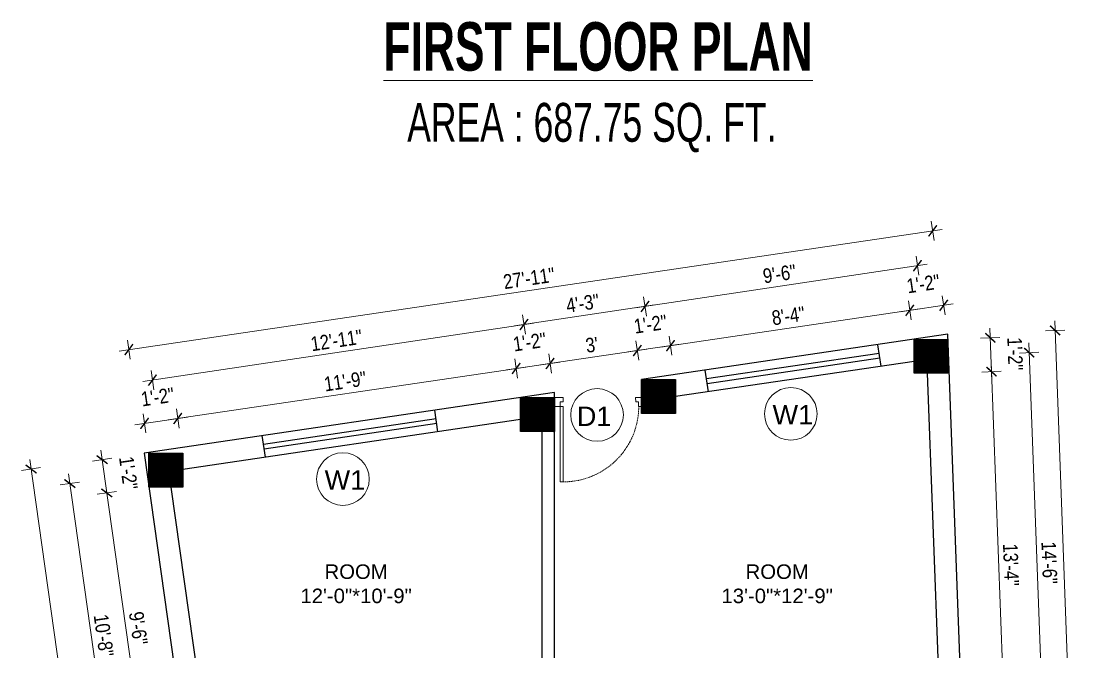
# Model space of a CAD drawing. Header units: inches. Extents: x -5142662 to -4941318, y -3361958 to -3160563.
# Drawn here: x -5006176.5 to -5005733.7, y -3262320.7 to -3262060.7 of the extents above; entities that cross this region are included whole.
import ezdxf

# ---------------------------------------------------------------- set-up
doc = ezdxf.new("R2010")
doc.units = ezdxf.units.IN
doc.header["$LTSCALE"] = 2
doc.header["$MEASUREMENT"] = 0
doc.header["$PDMODE"] = 34
doc.linetypes.add('HIDDEN', pattern=[0.375, 0.25, -0.125])
doc.layers.get('0').update_dxf_attribs({"linetype": 'CONTINUOUS'})
doc.layers.get('DEFPOINTS').update_dxf_attribs({"color": 141, "linetype": 'CONTINUOUS'})
doc.layers.add('A-Hatch', color=7, linetype='CONTINUOUS')
for name, color, linetype, lineweight in [('Annotate-Lite.w', 177, 'CONTINUOUS', 9), ('DIM 1-100', 4, 'CONTINUOUS', 13), ('Door-Window.w', 4, 'CONTINUOUS', 15), ('TEXT', 181, 'CONTINUOUS', 25), ('Text-100.w', 254, 'CONTINUOUS', 9)]:
    doc.layers.add(name, color=color, linetype=linetype, lineweight=lineweight)
doc.styles.add('Arial', font='arial.ttf', dxfattribs={"width": 0.8, "height": 12})
doc.styles.add('arial.', font='arial.ttf')
doc.styles.add('gaurav', font='arial.ttf')
doc.styles.get("Standard").update_dxf_attribs({"font": 'ARIALN.TTF'})
doc.dimstyles.new('1 by 96', dxfattribs={"dimtxt": 6, "dimasz": 4, "dimexe": 4, "dimexo": 4, "dimgap": 2, "dimtad": 1, "dimdec": 0, "dimzin": 0, "dimdsep": 46, "dimlunit": 4, "dimtxsty": 'Standard', "dimblk": 'ARCHTICK', "dimcen": 0, "dimdle": 4, "dimadec": 0, "dimazin": 0, "dimtfac": 1, "dimtdec": 0, "dimtix": 1, "dimtofl": 0, "dimtmove": 1, "dimatfit": 3, "dimldrblk": 'ARCHTICK', "dimfxl": 4, "dimfxlon": 1, "dimtolj": 1, "dimtzin": 0, "dimlwd": -1, "dimlwe": -1, "dimarcsym": 0})

# ---------------------------------------------------------------- blocks, each defined once
blk = doc.blocks.new('3-0')
at = {"ltscale": 3}
for p, q in [((11063.05, 10097.68), (11065.97, 10099.9)), ((11065.25, 10097.81), (11066.71, 10098.92)), ((11065.97, 10099.9), (11066.71, 10098.92)), ((11063.05, 10097.68), (11064.53, 10095.73)), ((11065.99, 10096.84), (11064.53, 10095.73)), ((11065.99, 10096.84), (11065.25, 10097.81)), ((11085.5, 10074.13), (11110.32, 10092.96)), ((11086.24, 10073.15), (11111.05, 10091.97)), ((11111.05, 10091.97), (11110.32, 10092.96)), ((11084.04, 10073.02), (11082.57, 10071.91)), ((11084.04, 10073.02), (11084.78, 10072.04)), ((11084.78, 10072.04), (11086.24, 10073.15)), ((11086.24, 10073.15), (11085.5, 10074.13)), ((11087.72, 10071.2), (11086.24, 10073.15)), ((11082.57, 10071.91), (11084.79, 10068.98)), ((11084.79, 10068.98), (11087.72, 10071.2))]:
    blk.add_line(p, q, dxfattribs=at)
at = {"layer": 'Door-Window.w', "color": 9, "linetype": 'HIDDEN', "lineweight": 18}
blk.add_arc((11085.5, 10074.13), 31.16, 37.1906, 127.1465, dxfattribs=at)
blk = doc.blocks.new('_ArchTick')
at = {"color": 0, "linetype": 'ByBlock', "const_width": 0.15}
blk.add_lwpolyline([(-0.5, -0.5), (0.5, 0.5)], dxfattribs=at)
blk = doc.blocks.new('*D1111')
at = {"layer": 'DEFPOINTS', "color": 0, "ltscale": 0.5, "transparency": 16777216}
for p in [(-5006141.3, -3262255.28), (-5006123.9, -3262252.83), (-5006106.04, -3262365.57)]:
    blk.add_point(p, dxfattribs=at)
at = {"layer": 'DIM 1-100', "color": 0, "ltscale": 0.5, "transparency": 16777216}
for p, q in [((-5006124.82, -3262372.25), (-5006141.85, -3262251.32)), ((-5006137.34, -3262254.72), (-5006145.26, -3262255.84)), ((-5006121.41, -3262367.74), (-5006129.34, -3262368.85))]:
    blk.add_line(p, q, dxfattribs=at)
at = {"layer": 'DIM 1-100', "color": 0, "ltscale": 0.5, "transparency": 16777216, "xscale": 4, "yscale": 4, "zscale": 4}
for p, rotation in [((-5006141.3, -3262255.28), 98.01894551890346), ((-5006125.37, -3262368.29), 278.0189455189034)]:
    blk.add_blockref('_ArchTick', p, dxfattribs=dict(at, rotation=rotation))
at = {"layer": 'DIM 1-100', "color": 0, "ltscale": 0.5, "transparency": 16777216, "insert": (-5006128.32, -3262311.08), "char_height": 6, "attachment_point": 5, "rotation": 278.0189}
blk.add_mtext('\\A1;9\'-6"', dxfattribs=at)
blk = doc.blocks.new('*D1112')
at = {"layer": 'DEFPOINTS', "color": 0, "ltscale": 0.5, "transparency": 16777216}
for p in [(-5006123.9, -3262238.83), (-5006143.23, -3262241.55), (-5006123.9, -3262252.83)]:
    blk.add_point(p, dxfattribs=at)
at = {"layer": 'DIM 1-100', "color": 0, "ltscale": 0.5, "transparency": 16777216}
for p, q in [((-5006140.74, -3262259.24), (-5006143.79, -3262237.59)), ((-5006139.27, -3262240.99), (-5006147.19, -3262242.11)), ((-5006137.34, -3262254.72), (-5006145.26, -3262255.84))]:
    blk.add_line(p, q, dxfattribs=at)
at = {"layer": 'DIM 1-100', "color": 0, "ltscale": 0.5, "transparency": 16777216, "xscale": 4, "yscale": 4, "zscale": 4}
for p, rotation in [((-5006143.23, -3262241.55), 98.01894551890346), ((-5006141.3, -3262255.28), 278.0189455189034)]:
    blk.add_blockref('_ArchTick', p, dxfattribs=dict(at, rotation=rotation))
at = {"layer": 'DIM 1-100', "color": 0, "ltscale": 0.5, "transparency": 16777216, "insert": (-5006132.34, -3262247.02), "char_height": 6, "attachment_point": 5, "rotation": 278.0189}
blk.add_mtext('\\A1;1\'-2"', dxfattribs=at)
blk = doc.blocks.new('*D1103')
at = {"layer": 'DEFPOINTS', "color": 0, "ltscale": 0.5, "transparency": 16777216}
for p in [(-5006116.9, -3262245.83), (-5006156.53, -3262251.41), (-5006099.04, -3262372.57)]:
    blk.add_point(p, dxfattribs=at)
at = {"layer": 'DIM 1-100', "color": 0, "ltscale": 0.5, "transparency": 16777216}
for p, q in [((-5006138.11, -3262382.11), (-5006157.08, -3262247.45)), ((-5006152.56, -3262250.85), (-5006160.49, -3262251.97)), ((-5006134.71, -3262377.59), (-5006142.63, -3262378.71))]:
    blk.add_line(p, q, dxfattribs=at)
at = {"layer": 'DIM 1-100', "color": 0, "ltscale": 0.5, "transparency": 16777216, "xscale": 4, "yscale": 4, "zscale": 4}
for p, rotation in [((-5006156.53, -3262251.41), 98.01894551877197), ((-5006138.67, -3262378.15), 278.018945518772)]:
    blk.add_blockref('_ArchTick', p, dxfattribs=dict(at, rotation=rotation))
at = {"layer": 'DIM 1-100', "color": 0, "ltscale": 0.5, "transparency": 16777216, "insert": (-5006142.58, -3262314.07), "char_height": 6, "attachment_point": 5, "rotation": 278.0189}
blk.add_mtext('\\A1;10\'-8"', dxfattribs=at)
blk = doc.blocks.new('*D1104')
at = {"layer": 'DEFPOINTS', "color": 0, "ltscale": 0.5, "transparency": 16777216}
for p in [(-5006125.87, -3262238.83), (-5006085.83, -3262523.07), (-5006132.5, -3262529.64)]:
    blk.add_point(p, dxfattribs=at)
at = {"layer": 'DIM 1-100', "color": 0, "ltscale": 0.5, "transparency": 16777216}
for p, q in [((-5006173.1, -3262241.44), (-5006131.94, -3262533.61)), ((-5006168.58, -3262244.84), (-5006176.5, -3262245.96)), ((-5006128.54, -3262529.09), (-5006136.46, -3262530.2))]:
    blk.add_line(p, q, dxfattribs=at)
at = {"layer": 'DIM 1-100', "color": 0, "ltscale": 0.5, "transparency": 16777216, "xscale": 4, "yscale": 4, "zscale": 4}
for p, rotation in [((-5006172.54, -3262245.4), 98.01894551889016), ((-5006132.5, -3262529.64), 278.0189455188902)]:
    blk.add_blockref('_ArchTick', p, dxfattribs=dict(at, rotation=rotation))
at = {"layer": 'DIM 1-100', "color": 0, "ltscale": 0.5, "transparency": 16777216, "insert": (-5006147.51, -3262386.82), "char_height": 6, "attachment_point": 5, "rotation": 278.0189}
blk.add_mtext('\\A1;23\'-11"', dxfattribs=at)
blk = doc.blocks.new('*D1126')
at = {"layer": 'DEFPOINTS', "color": 0, "ltscale": 0.5, "transparency": 16777216}
for p in [(-5005794.15, -3262205.89), (-5005776.19, -3262205.22), (-5005787.66, -3262365.57)]:
    blk.add_point(p, dxfattribs=at)
at = {"layer": 'DIM 1-100', "color": 0, "ltscale": 0.5, "transparency": 16777216}
for p, q in [((-5005770.14, -3262368.93), (-5005776.34, -3262201.23)), ((-5005780.19, -3262205.37), (-5005772.19, -3262205.08)), ((-5005774.29, -3262365.08), (-5005766.3, -3262364.78))]:
    blk.add_line(p, q, dxfattribs=at)
at = {"layer": 'DIM 1-100', "color": 0, "ltscale": 0.5, "transparency": 16777216, "xscale": 4, "yscale": 4, "zscale": 4}
for p, rotation in [((-5005776.19, -3262205.22), 92.11435361988038), ((-5005770.29, -3262364.93), 272.1143536198803)]:
    blk.add_blockref('_ArchTick', p, dxfattribs=dict(at, rotation=rotation))
at = {"layer": 'DIM 1-100', "color": 0, "ltscale": 0.5, "transparency": 16777216, "insert": (-5005768.18, -3262284.89), "char_height": 6, "attachment_point": 5, "rotation": 272.1144}
blk.add_mtext('\\A1;13\'-4"', dxfattribs=at)
blk = doc.blocks.new('*D1127')
at = {"layer": 'DEFPOINTS', "color": 0, "ltscale": 0.5, "transparency": 16777216}
for p in [(-5005794.15, -3262191.89), (-5005776.7, -3262191.24), (-5005794.15, -3262205.89)]:
    blk.add_point(p, dxfattribs=at)
at = {"layer": 'DIM 1-100', "color": 0, "ltscale": 0.5, "transparency": 16777216}
for p, q in [((-5005776.04, -3262209.22), (-5005776.85, -3262187.25)), ((-5005780.7, -3262191.39), (-5005772.71, -3262191.1)), ((-5005780.19, -3262205.37), (-5005772.19, -3262205.08))]:
    blk.add_line(p, q, dxfattribs=at)
at = {"layer": 'DIM 1-100', "color": 0, "ltscale": 0.5, "transparency": 16777216, "xscale": 4, "yscale": 4, "zscale": 4}
for p, rotation in [((-5005776.7, -3262191.24), 92.11435361988038), ((-5005776.19, -3262205.22), 272.1143536198803)]:
    blk.add_blockref('_ArchTick', p, dxfattribs=dict(at, rotation=rotation))
at = {"layer": 'DIM 1-100', "color": 0, "ltscale": 0.5, "transparency": 16777216, "insert": (-5005766.43, -3262197.86), "char_height": 6, "attachment_point": 5, "rotation": 272.1144}
blk.add_mtext('\\A1;1\'-2"', dxfattribs=at)
blk = doc.blocks.new('*D1129')
at = {"layer": 'DEFPOINTS', "color": 0, "ltscale": 0.5, "transparency": 16777216}
for p in [(-5005801.15, -3262198.89), (-5005760.61, -3262197.39), (-5005794.66, -3262372.57)]:
    blk.add_point(p, dxfattribs=at)
at = {"layer": 'DIM 1-100', "color": 0, "ltscale": 0.5, "transparency": 16777216}
for p, q in [((-5005754.05, -3262375.07), (-5005760.75, -3262193.39)), ((-5005764.6, -3262197.54), (-5005756.61, -3262197.24)), ((-5005758.19, -3262371.22), (-5005750.2, -3262370.93))]:
    blk.add_line(p, q, dxfattribs=at)
at = {"layer": 'DIM 1-100', "color": 0, "ltscale": 0.5, "transparency": 16777216, "xscale": 4, "yscale": 4, "zscale": 4}
for p, rotation in [((-5005760.61, -3262197.39), 92.11435361967179), ((-5005754.19, -3262371.08), 272.1143536196718)]:
    blk.add_blockref('_ArchTick', p, dxfattribs=dict(at, rotation=rotation))
at = {"layer": 'DIM 1-100', "color": 0, "ltscale": 0.5, "transparency": 16777216, "insert": (-5005752.34, -3262284.05), "char_height": 6, "attachment_point": 5, "rotation": 272.1144}
blk.add_mtext('\\A1;14\'-6"', dxfattribs=at)
blk = doc.blocks.new('*D1130')
at = {"layer": 'DEFPOINTS', "color": 0, "ltscale": 0.5, "transparency": 16777216}
for p in [(-5005794.15, -3262189.82), (-5005749.97, -3262188.19), (-5005781.85, -3262523.07)]:
    blk.add_point(p, dxfattribs=at)
at = {"layer": 'DIM 1-100', "color": 0, "ltscale": 0.5, "transparency": 16777216}
for p, q in [((-5005737.52, -3262525.44), (-5005750.12, -3262184.19)), ((-5005753.97, -3262188.34), (-5005745.98, -3262188.04)), ((-5005741.67, -3262521.59), (-5005733.67, -3262521.29))]:
    blk.add_line(p, q, dxfattribs=at)
at = {"layer": 'DIM 1-100', "color": 0, "ltscale": 0.5, "transparency": 16777216, "xscale": 4, "yscale": 4, "zscale": 4}
for p, rotation in [((-5005749.97, -3262188.19), 92.11435361988767), ((-5005737.67, -3262521.44), 272.1143536198877)]:
    blk.add_blockref('_ArchTick', p, dxfattribs=dict(at, rotation=rotation))
at = {"layer": 'DIM 1-100', "color": 0, "ltscale": 0.5, "transparency": 16777216, "insert": (-5005738.76, -3262354.63), "char_height": 6, "attachment_point": 5, "rotation": 272.1144}
blk.add_mtext('\\A1;27\'-9"', dxfattribs=at)
blk = doc.blocks.new('*D1131')
at = {"layer": 'DEFPOINTS', "color": 0, "ltscale": 0.5, "transparency": 16777216}
for p in [(-5005972.36, -3262203.91), (-5005970.59, -3262215.89), (-5006109.9, -3262238.83)]:
    blk.add_point(p, dxfattribs=at)
at = {"layer": 'DIM 1-100', "color": 0, "ltscale": 0.5, "transparency": 16777216}
for p, q in [((-5006115.96, -3262225.13), (-5005968.4, -3262203.33)), ((-5005971.78, -3262207.87), (-5005972.94, -3262199.96)), ((-5006111.42, -3262228.5), (-5006112.59, -3262220.59))]:
    blk.add_line(p, q, dxfattribs=at)
at = {"layer": 'DIM 1-100', "color": 0, "ltscale": 0.5, "transparency": 16777216, "xscale": 4, "yscale": 4, "zscale": 4}
for p, rotation in [((-5005972.36, -3262203.91), 8.403880657180213), ((-5006112.01, -3262224.54), 188.4038806571802)]:
    blk.add_blockref('_ArchTick', p, dxfattribs=dict(at, rotation=rotation))
at = {"layer": 'DIM 1-100', "color": 0, "ltscale": 0.5, "transparency": 16777216, "insert": (-5006042.92, -3262209.22), "char_height": 6, "attachment_point": 5, "rotation": 8.4039}
blk.add_mtext('\\A1;11\'-9"', dxfattribs=at)
blk = doc.blocks.new('*D1132')
at = {"layer": 'DEFPOINTS', "color": 0, "ltscale": 0.5, "transparency": 16777216}
for p in [(-5005958.36, -3262201.85), (-5005970.59, -3262215.89), (-5005956.59, -3262213.82)]:
    blk.add_point(p, dxfattribs=at)
at = {"layer": 'DIM 1-100', "color": 0, "ltscale": 0.5, "transparency": 16777216}
for p, q in [((-5005957.78, -3262205.8), (-5005958.94, -3262197.89)), ((-5005976.32, -3262204.5), (-5005954.4, -3262201.26)), ((-5005971.78, -3262207.87), (-5005972.94, -3262199.96))]:
    blk.add_line(p, q, dxfattribs=at)
at = {"layer": 'DIM 1-100', "color": 0, "ltscale": 0.5, "transparency": 16777216, "xscale": 4, "yscale": 4, "zscale": 4}
for p, rotation in [((-5005958.36, -3262201.85), 8.403880657180213), ((-5005972.36, -3262203.91), 188.4038806571802)]:
    blk.add_blockref('_ArchTick', p, dxfattribs=dict(at, rotation=rotation))
at = {"layer": 'DIM 1-100', "color": 0, "ltscale": 0.5, "transparency": 16777216, "insert": (-5005966.82, -3262192.96), "char_height": 6, "attachment_point": 5, "rotation": 8.4039}
blk.add_mtext('\\A1;1\'-2"', dxfattribs=at)
blk = doc.blocks.new('*D1133')
at = {"layer": 'DEFPOINTS', "color": 0, "ltscale": 0.5, "transparency": 16777216}
for p in [(-5005922.36, -3262196.53), (-5005920.59, -3262208.5), (-5005956.59, -3262213.82)]:
    blk.add_point(p, dxfattribs=at)
at = {"layer": 'DIM 1-100', "color": 0, "ltscale": 0.5, "transparency": 16777216}
for p, q in [((-5005921.78, -3262200.48), (-5005922.94, -3262192.57)), ((-5005962.32, -3262202.43), (-5005918.4, -3262195.94)), ((-5005957.78, -3262205.8), (-5005958.94, -3262197.89))]:
    blk.add_line(p, q, dxfattribs=at)
at = {"layer": 'DIM 1-100', "color": 0, "ltscale": 0.5, "transparency": 16777216, "xscale": 4, "yscale": 4, "zscale": 4}
for p, rotation in [((-5005922.36, -3262196.53), 8.403880657180213), ((-5005958.36, -3262201.85), 188.4038806571802)]:
    blk.add_blockref('_ArchTick', p, dxfattribs=dict(at, rotation=rotation))
at = {"layer": 'DIM 1-100', "color": 0, "ltscale": 0.5, "transparency": 16777216, "insert": (-5005941.1, -3262194.18), "char_height": 6, "attachment_point": 5, "rotation": 8.4039}
blk.add_mtext("\\A1;3'", dxfattribs=at)
blk = doc.blocks.new('*D1134')
at = {"layer": 'DEFPOINTS', "color": 0, "ltscale": 0.5, "transparency": 16777216}
for p in [(-5005908.66, -3262194.5), (-5005920.59, -3262208.5), (-5005906.59, -3262208.5)]:
    blk.add_point(p, dxfattribs=at)
at = {"layer": 'DIM 1-100', "color": 0, "ltscale": 0.5, "transparency": 16777216}
for p, q in [((-5005908.07, -3262198.46), (-5005909.24, -3262190.55)), ((-5005926.32, -3262197.11), (-5005904.7, -3262193.92)), ((-5005921.78, -3262200.48), (-5005922.94, -3262192.57))]:
    blk.add_line(p, q, dxfattribs=at)
at = {"layer": 'DIM 1-100', "color": 0, "ltscale": 0.5, "transparency": 16777216, "xscale": 4, "yscale": 4, "zscale": 4}
for p, rotation in [((-5005922.36, -3262196.53), 188.4038806571802), ((-5005908.66, -3262194.5), 8.403880657180213)]:
    blk.add_blockref('_ArchTick', p, dxfattribs=dict(at, rotation=rotation))
at = {"layer": 'DIM 1-100', "color": 0, "ltscale": 0.5, "transparency": 16777216, "insert": (-5005916.97, -3262185.6), "char_height": 6, "attachment_point": 5, "rotation": 8.4039}
blk.add_mtext('\\A1;1\'-2"', dxfattribs=at)
blk = doc.blocks.new('*D1135')
at = {"layer": 'DEFPOINTS', "color": 0, "ltscale": 0.5, "transparency": 16777216}
for p in [(-5005809.92, -3262179.91), (-5005808.15, -3262191.89), (-5005906.59, -3262208.5)]:
    blk.add_point(p, dxfattribs=at)
at = {"layer": 'DIM 1-100', "color": 0, "ltscale": 0.5, "transparency": 16777216}
for p, q in [((-5005809.33, -3262183.87), (-5005810.5, -3262175.96)), ((-5005912.62, -3262195.09), (-5005805.96, -3262179.33)), ((-5005908.07, -3262198.46), (-5005909.24, -3262190.55))]:
    blk.add_line(p, q, dxfattribs=at)
at = {"layer": 'DIM 1-100', "color": 0, "ltscale": 0.5, "transparency": 16777216, "xscale": 4, "yscale": 4, "zscale": 4}
for p, rotation in [((-5005809.92, -3262179.91), 8.403880657180213), ((-5005908.66, -3262194.5), 188.4038806571802)]:
    blk.add_blockref('_ArchTick', p, dxfattribs=dict(at, rotation=rotation))
at = {"layer": 'DIM 1-100', "color": 0, "ltscale": 0.5, "transparency": 16777216, "insert": (-5005860.03, -3262182.2), "char_height": 6, "attachment_point": 5, "rotation": 8.4039}
blk.add_mtext('\\A1;8\'-4"', dxfattribs=at)
blk = doc.blocks.new('*D1117')
at = {"layer": 'DEFPOINTS', "color": 0, "ltscale": 0.5, "transparency": 16777216}
for p in [(-5005795.92, -3262177.85), (-5005794.15, -3262189.82), (-5005808.15, -3262191.89)]:
    blk.add_point(p, dxfattribs=at)
at = {"layer": 'DIM 1-100', "color": 0, "ltscale": 0.5, "transparency": 16777216}
for p, q in [((-5005809.33, -3262183.87), (-5005810.5, -3262175.96)), ((-5005795.33, -3262181.8), (-5005796.5, -3262173.89)), ((-5005813.88, -3262180.5), (-5005791.96, -3262177.26))]:
    blk.add_line(p, q, dxfattribs=at)
at = {"layer": 'DIM 1-100', "color": 0, "ltscale": 0.5, "transparency": 16777216, "xscale": 4, "yscale": 4, "zscale": 4}
for p, rotation in [((-5005795.92, -3262177.85), 8.403880657180213), ((-5005809.92, -3262179.91), 188.4038806571802)]:
    blk.add_blockref('_ArchTick', p, dxfattribs=dict(at, rotation=rotation))
at = {"layer": 'DIM 1-100', "color": 0, "ltscale": 0.5, "transparency": 16777216, "insert": (-5005804.38, -3262168.96), "char_height": 6, "attachment_point": 5, "rotation": 8.4039}
blk.add_mtext('\\A1;1\'-2"', dxfattribs=at)
blk = doc.blocks.new('*D1118')
at = {"layer": 'DEFPOINTS', "color": 0, "ltscale": 0.5, "transparency": 16777216}
for p in [(-5006125.71, -3262226.57), (-5006123.9, -3262238.83), (-5006109.9, -3262238.83)]:
    blk.add_point(p, dxfattribs=at)
at = {"layer": 'DIM 1-100', "color": 0, "ltscale": 0.5, "transparency": 16777216}
for p, q in [((-5006111.42, -3262228.5), (-5006112.59, -3262220.59)), ((-5006108.05, -3262223.96), (-5006129.67, -3262227.15)), ((-5006125.12, -3262230.53), (-5006126.29, -3262222.61))]:
    blk.add_line(p, q, dxfattribs=at)
at = {"layer": 'DIM 1-100', "color": 0, "ltscale": 0.5, "transparency": 16777216, "xscale": 4, "yscale": 4, "zscale": 4}
for p, rotation in [((-5006125.71, -3262226.57), 188.4038806571802), ((-5006112.01, -3262224.54), 8.403880657180194)]:
    blk.add_blockref('_ArchTick', p, dxfattribs=dict(at, rotation=rotation))
at = {"layer": 'DIM 1-100', "color": 0, "ltscale": 0.5, "transparency": 16777216, "insert": (-5006120.32, -3262215.64), "char_height": 6, "attachment_point": 5, "rotation": 8.4039}
blk.add_mtext('\\A1;1\'-2"', dxfattribs=at)
blk = doc.blocks.new('*D1119')
at = {"layer": 'DEFPOINTS', "color": 0, "ltscale": 0.5, "transparency": 16777216}
for p in [(-5006122.45, -3262208.72), (-5005963.59, -3262222.89), (-5006116.9, -3262245.83)]:
    blk.add_point(p, dxfattribs=at)
at = {"layer": 'DIM 1-100', "color": 0, "ltscale": 0.5, "transparency": 16777216}
for p, q in [((-5005965.19, -3262185.19), (-5006126.41, -3262209.31)), ((-5005968.55, -3262189.74), (-5005969.74, -3262181.82)), ((-5006121.86, -3262212.68), (-5006123.04, -3262204.76))]:
    blk.add_line(p, q, dxfattribs=at)
at = {"layer": 'DIM 1-100', "color": 0, "ltscale": 0.5, "transparency": 16777216, "xscale": 4, "yscale": 4, "zscale": 4}
for p, rotation in [((-5005969.14, -3262185.78), 8.510423086332324), ((-5006122.45, -3262208.72), 188.5104230863323)]:
    blk.add_blockref('_ArchTick', p, dxfattribs=dict(at, rotation=rotation))
at = {"layer": 'DIM 1-100', "color": 0, "ltscale": 0.5, "transparency": 16777216, "insert": (-5006046.54, -3262192.29), "char_height": 6, "attachment_point": 5, "rotation": 8.5104}
blk.add_mtext('\\A1;12\'-11"', dxfattribs=at)
blk = doc.blocks.new('*D1120')
at = {"layer": 'DEFPOINTS', "color": 0, "ltscale": 0.5, "transparency": 16777216}
for p in [(-5005919.16, -3262178.3), (-5005913.59, -3262215.5), (-5005963.59, -3262222.89)]:
    blk.add_point(p, dxfattribs=at)
at = {"layer": 'DIM 1-100', "color": 0, "ltscale": 0.5, "transparency": 16777216}
for p, q in [((-5005918.57, -3262182.26), (-5005919.75, -3262174.34)), ((-5005973.1, -3262186.37), (-5005915.2, -3262177.71)), ((-5005968.55, -3262189.74), (-5005969.74, -3262181.82))]:
    blk.add_line(p, q, dxfattribs=at)
at = {"layer": 'DIM 1-100', "color": 0, "ltscale": 0.5, "transparency": 16777216, "xscale": 4, "yscale": 4, "zscale": 4}
for p, rotation in [((-5005919.16, -3262178.3), 8.51042308633361), ((-5005969.14, -3262185.78), 188.5104230863336)]:
    blk.add_blockref('_ArchTick', p, dxfattribs=dict(at, rotation=rotation))
at = {"layer": 'DIM 1-100', "color": 0, "ltscale": 0.5, "transparency": 16777216, "insert": (-5005944.9, -3262177.03), "char_height": 6, "attachment_point": 5, "rotation": 8.5104}
blk.add_mtext('\\A1;4\'-3"', dxfattribs=at)
blk = doc.blocks.new('*D1116')
at = {"layer": 'DEFPOINTS', "color": 0, "ltscale": 0.5, "transparency": 16777216}
for p in [(-5005806.75, -3262161.48), (-5005801.15, -3262198.89), (-5005913.59, -3262215.5)]:
    blk.add_point(p, dxfattribs=at)
at = {"layer": 'DIM 1-100', "color": 0, "ltscale": 0.5, "transparency": 16777216}
for p, q in [((-5005806.16, -3262165.44), (-5005807.34, -3262157.52)), ((-5005923.11, -3262178.89), (-5005802.79, -3262160.89)), ((-5005918.57, -3262182.26), (-5005919.75, -3262174.34))]:
    blk.add_line(p, q, dxfattribs=at)
at = {"layer": 'DIM 1-100', "color": 0, "ltscale": 0.5, "transparency": 16777216, "xscale": 4, "yscale": 4, "zscale": 4}
for p, rotation in [((-5005806.75, -3262161.48), 8.51042308633361), ((-5005919.16, -3262178.3), 188.5104230863336)]:
    blk.add_blockref('_ArchTick', p, dxfattribs=dict(at, rotation=rotation))
at = {"layer": 'DIM 1-100', "color": 0, "ltscale": 0.5, "transparency": 16777216, "insert": (-5005863.7, -3262164.88), "char_height": 6, "attachment_point": 5, "rotation": 8.5104}
blk.add_mtext('\\A1;9\'-6"', dxfattribs=at)
blk = doc.blocks.new('*D1136')
at = {"layer": 'DEFPOINTS', "color": 0, "ltscale": 0.5, "transparency": 16777216}
for p in [(-5005794.15, -3262189.82), (-5006132.18, -3262196.13), (-5006125.87, -3262238.83)]:
    blk.add_point(p, dxfattribs=at)
at = {"layer": 'DIM 1-100', "color": 0, "ltscale": 0.5, "transparency": 16777216}
for p, q in [((-5005799.87, -3262151.08), (-5005801.04, -3262143.17)), ((-5005796.5, -3262146.54), (-5006136.14, -3262196.71)), ((-5006131.59, -3262200.09), (-5006132.76, -3262192.17))]:
    blk.add_line(p, q, dxfattribs=at)
at = {"layer": 'DIM 1-100', "color": 0, "ltscale": 0.5, "transparency": 16777216, "xscale": 4, "yscale": 4, "zscale": 4}
for p, rotation in [((-5005800.46, -3262147.12), 8.403880655919362), ((-5006132.18, -3262196.13), 188.4038806559193)]:
    blk.add_blockref('_ArchTick', p, dxfattribs=dict(at, rotation=rotation))
at = {"layer": 'DIM 1-100', "color": 0, "ltscale": 0.5, "transparency": 16777216, "insert": (-5005967.05, -3262166.67), "char_height": 6, "attachment_point": 5, "rotation": 8.4039}
blk.add_mtext('\\A1;27\'-11"', dxfattribs=at)

msp = doc.modelspace()

# ---------------------------------------------------------------- hatches: boundary and pattern name
at = {"layer": 'A-Hatch', "ltscale": 0.5}
h = msp.add_hatch(dxfattribs=at)
h.set_pattern_fill('ANSI31', color=256)
h.set_pattern_definition([(45, (85624.56339, -3786.41713), (-0.0883883476483, 0.0883883476483), [])])
h.paths.add_polyline_path([(-5005794.15, -3262191.89), (-5005808.15, -3262191.89), (-5005808.15, -3262205.89), (-5005794.15, -3262205.89)])
h = msp.add_hatch(dxfattribs=at)
h.set_pattern_fill('ANSI31', color=256)
h.set_pattern_definition([(45, (85512.12236, -3803.02876), (-0.0883883476483, 0.0883883476483), [])])
h.paths.add_polyline_path([(-5005906.59, -3262208.5), (-5005920.59, -3262208.5), (-5005920.59, -3262222.5), (-5005906.59, -3262222.5)])
h = msp.add_hatch(dxfattribs=at)
h.set_pattern_fill('ANSI31', color=256)
h.set_pattern_definition([(45, (85462.12236, -3810.41558), (-0.0883883476483, 0.0883883476483), [])])
h.paths.add_polyline_path([(-5005956.59, -3262215.89), (-5005970.59, -3262215.89), (-5005970.59, -3262229.89), (-5005956.59, -3262229.89)])
h = msp.add_hatch(dxfattribs=at)
h.set_pattern_fill('ANSI31', color=256)
h.set_pattern_definition([(45, (85308.81536, -3833.35598), (-0.0883883476483, 0.0883883476483), [])])
h.paths.add_polyline_path([(-5006109.9, -3262238.83), (-5006123.9, -3262238.83), (-5006123.9, -3262252.83), (-5006109.9, -3262252.83)])

# ---------------------------------------------------------------- linework, layer by layer
at = {"ltscale": 0.5}
for p, q in [((-5005821.76, -3262203), (-5005823.07, -3262194.09)), ((-5005893.79, -3262208.08), (-5005822.56, -3262197.55)), ((-5005808.15, -3262200.99), (-5005906.59, -3262215.53)), ((-5005893.5, -3262210.06), (-5005822.27, -3262199.53)), ((-5005892.98, -3262213.52), (-5005894.3, -3262204.62)), ((-5005796.67, -3262365.57), (-5005802.56, -3262205.89)), ((-5005956.59, -3262215.89), (-5005956.59, -3262213.82)), ((-5006004.63, -3262230.01), (-5006005.95, -3262221.11)), ((-5005970.59, -3262224.98), (-5006109.9, -3262245.56)), ((-5006076.66, -3262235.09), (-5006005.43, -3262224.57)), ((-5005956.59, -3262370.07), (-5005956.59, -3262223.11)), ((-5006076.37, -3262237.07), (-5006005.14, -3262226.55)), ((-5005961.59, -3262365.57), (-5005961.59, -3262229.89)), ((-5006075.86, -3262240.54), (-5006077.17, -3262231.63)), ((-5006114.81, -3262252.83), (-5006098.93, -3262365.57))]:
    msp.add_line(p, q, dxfattribs=at)
for points in [[(-5005920.59, -3262523.07), (-5005781.85, -3262523.07), (-5005794.15, -3262189.82), (-5005920.59, -3262208.5)], [(-5005956.59, -3262213.82), (-5006125.87, -3262238.83), (-5006085.83, -3262523.07), (-5006071.83, -3262523.07)]]:
    msp.add_lwpolyline(points, dxfattribs=at)
for points in [[(-5005808.15, -3262191.89), (-5005794.15, -3262191.89), (-5005794.15, -3262205.89), (-5005808.15, -3262205.89)], [(-5005920.59, -3262208.5), (-5005906.59, -3262208.5), (-5005906.59, -3262222.5), (-5005920.59, -3262222.5)], [(-5005970.59, -3262215.89), (-5005956.59, -3262215.89), (-5005956.59, -3262229.89), (-5005970.59, -3262229.89)], [(-5006123.9, -3262238.83), (-5006109.9, -3262238.83), (-5006109.9, -3262252.83), (-5006123.9, -3262252.83)]]:
    msp.add_lwpolyline(points, close=True, dxfattribs=at)
at = {"layer": 'Annotate-Lite.w', "ltscale": 0.005}
for centre in [(-5005938.97, -3262223.08), (-5005859.01, -3262222.64), (-5006043.86, -3262249.56)]:
    msp.add_circle(centre, 10.86, dxfattribs=at)

# ---------------------------------------------------------------- block references
at = {"layer": 'Door-Window.w', "linetype": 'ByBlock', "xscale": 0.9997910039992908, "yscale": 0.9997910037636757, "zscale": 0.9997910039624013, "rotation": 232.8094047736232}
msp.add_blockref('3-0', (-5007277.15, -3247302.15), dxfattribs=at)

# ---------------------------------------------------------------- texts
at = {"layer": 'Annotate-Lite.w', "ltscale": 0.005, "char_height": 8, "style": 'gaurav'}
for s, insert, attachment_point in [('D1', (-5005933.05, -3262227.64), 9), ('W1', (-5005866.55, -3262218.99), 1), ('W1', (-5006051.4, -3262245.91), 1)]:
    msp.add_mtext_dynamic_manual_height_columns(s, width=8, gutter_width=100, heights=[0], dxfattribs=dict(at, insert=insert, attachment_point=attachment_point))
at = {"layer": 'TEXT', "lineweight": -2, "char_height": 6, "attachment_point": 5, "style": 'arial.'}
for s, insert in [('ROOM\\P12\'-0"*10\'-9"', (-5006038.4, -3262292.81)), ('ROOM\\P13\'-0"*12\'-9"', (-5005864.64, -3262292.81))]:
    msp.add_mtext_dynamic_manual_height_columns(s, width=45.7314, gutter_width=30, heights=[0], dxfattribs=dict(at, insert=insert))
at = {"layer": 'Text-100.w', "insert": (-5005941.11, -3262061), "char_height": 20, "width": 569.1024, "attachment_point": 2, "style": 'Arial'}
msp.add_mtext('\\A1;{\\fArial Narrow|b1|i0|c0|p34;\\L FIRST FLOOR PLAN\\P\\fArial Narrow|b0|i0|c0|p34;\\H0.8x;\\lAREA : 687.75 SQ. FT.\\H1.02306x; }', dxfattribs=at)

# ---------------------------------------------------------------- dimensions: what is measured, and where the dimension line sits
at = {"layer": 'DIM 1-100', "ltscale": 0.5}
for p1, p2, distance, picture, middle in [((-5005794.15, -3262189.82), (-5006125.87, -3262238.83), -43.16, '*D1136', (-5005967.05, -3262166.67)), ((-5005963.59, -3262222.89), (-5006116.9, -3262245.83), -37.52, '*D1119', (-5006046.54, -3262192.29)), ((-5005781.85, -3262523.07), (-5005794.15, -3262189.82), -44.21, '*D1130', (-5005738.76, -3262354.63)), ((-5006125.87, -3262238.83), (-5006085.83, -3262523.07), -47.13, '*D1104', (-5006147.51, -3262386.82))]:
    dim = msp.add_aligned_dim(p1=p1, p2=p2, distance=distance, dimstyle='1 by 96', dxfattribs=at)
    dim.commit()
    dim.dimension.update_dxf_attribs({"geometry": picture, "text_midpoint": middle})
for base, p1, p2, angle, picture, middle in [((-5005806.75, -3262161.48), (-5005913.59, -3262215.5), (-5005801.15, -3262198.89), 8.5104, '*D1116', (-5005863.7, -3262164.88)), ((-5005919.16, -3262178.3), (-5005963.59, -3262222.89), (-5005913.59, -3262215.5), 8.5104, '*D1120', (-5005944.9, -3262177.03)), ((-5005809.92, -3262179.91), (-5005906.59, -3262208.5), (-5005808.15, -3262191.89), 188.4039, '*D1135', (-5005860.03, -3262182.2)), ((-5005922.36, -3262196.53), (-5005956.59, -3262213.82), (-5005920.59, -3262208.5), 188.4039, '*D1133', (-5005941.1, -3262194.18)), ((-5005760.61, -3262197.39), (-5005794.66, -3262372.57), (-5005801.15, -3262198.89), 272.1144, '*D1129', (-5005752.34, -3262284.05)), ((-5005972.36, -3262203.91), (-5006109.9, -3262238.83), (-5005970.59, -3262215.89), 188.4039, '*D1131', (-5006042.92, -3262209.22)), ((-5005776.19, -3262205.22), (-5005787.66, -3262365.57), (-5005794.15, -3262205.89), 272.1144, '*D1126', (-5005768.18, -3262284.89)), ((-5006156.53, -3262251.41), (-5006099.04, -3262372.57), (-5006116.9, -3262245.83), 278.0189, '*D1103', (-5006142.58, -3262314.07)), ((-5006141.3, -3262255.28), (-5006106.04, -3262365.57), (-5006123.9, -3262252.83), 278.0189, '*D1111', (-5006128.32, -3262311.08))]:
    dim = msp.add_linear_dim(base=base, p1=p1, p2=p2, angle=angle, dimstyle='1 by 96', dxfattribs=at)
    dim.commit()
    dim.dimension.update_dxf_attribs({"geometry": picture, "text_midpoint": middle})
for base, p1, p2, angle, picture, middle in [((-5005795.92, -3262177.85), (-5005808.15, -3262191.89), (-5005794.15, -3262189.82), 188.4039, '*D1117', (-5005803.65, -3262173.92)), ((-5005908.66, -3262194.5), (-5005920.59, -3262208.5), (-5005906.59, -3262208.5), 188.4039, '*D1134', (-5005916.24, -3262190.56)), ((-5005958.36, -3262201.85), (-5005970.59, -3262215.89), (-5005956.59, -3262213.82), 188.4039, '*D1132', (-5005966.09, -3262197.92)), ((-5005776.7, -3262191.24), (-5005794.15, -3262205.89), (-5005794.15, -3262191.89), 272.1144, '*D1127', (-5005771.44, -3262198.05)), ((-5006125.71, -3262226.57), (-5006109.9, -3262238.83), (-5006123.9, -3262238.83), 188.4039, '*D1118', (-5006119.59, -3262220.6)), ((-5006143.23, -3262241.55), (-5006123.9, -3262252.83), (-5006123.9, -3262238.83), 278.0189, '*D1112', (-5006137.3, -3262247.71))]:
    dim = msp.add_linear_dim(base=base, p1=p1, p2=p2, angle=angle, dimstyle='1 by 96', dxfattribs=at)
    dim.commit()
    dim.dimension.update_dxf_attribs({"geometry": picture, "text_midpoint": middle, "dimtype": 160})

doc.saveas('drawing.dxf')
